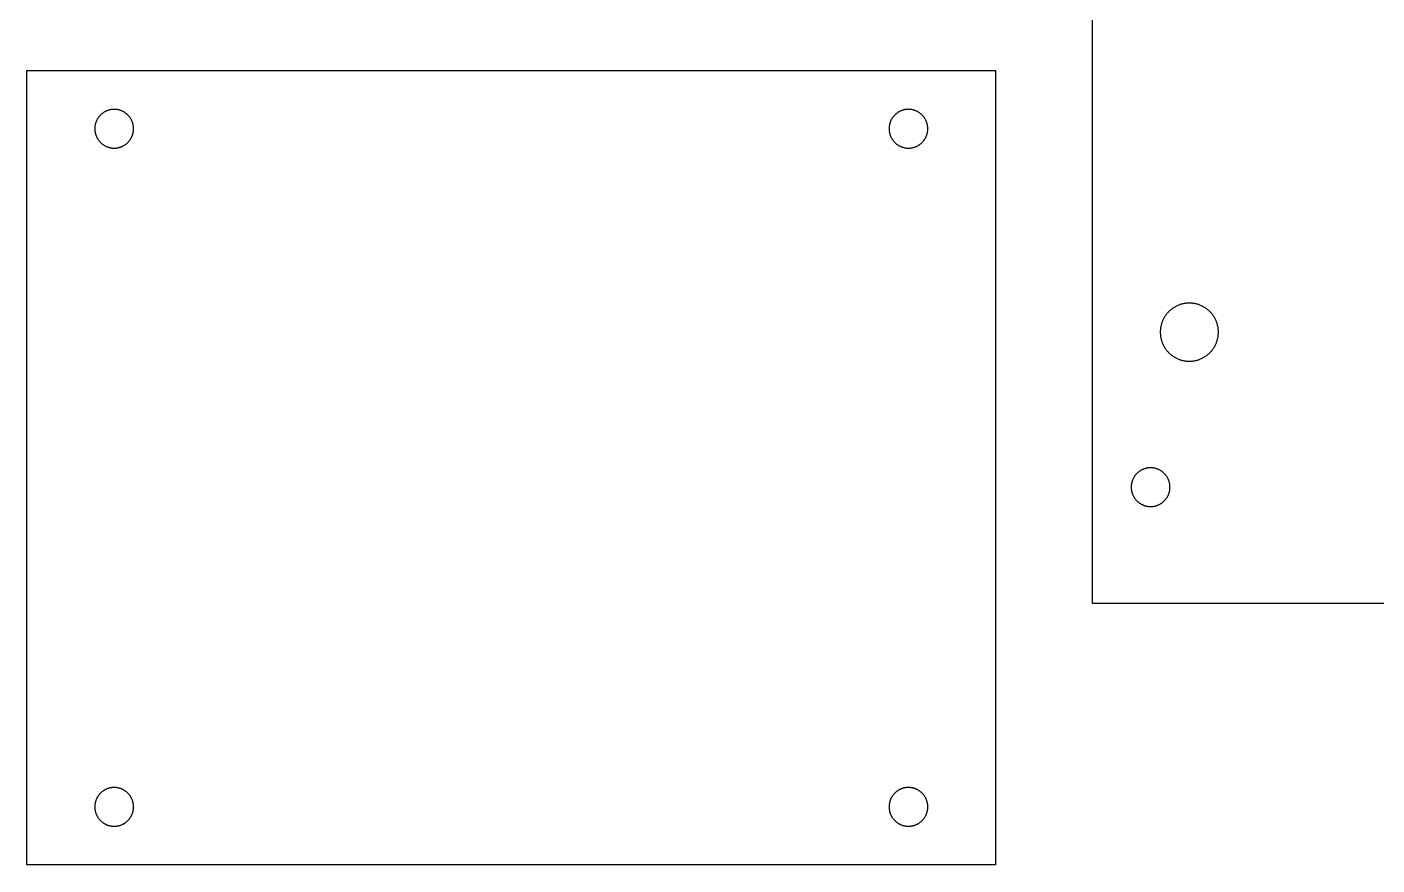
# Model space of a CAD drawing. Header units: millimetres. Extents: x -204 to 87, y -44 to 247.
# Drawn here: x -203 to -63.6, y -44 to 42.5 of the extents above; entities that cross this region are included whole.
import ezdxf

# ---------------------------------------------------------------- set-up
doc = ezdxf.new("R2010")
doc.units = ezdxf.units.MM
doc.layers.add('For Laser Cutter', color=18, linetype='Continuous', true_color=0x000000)

msp = doc.modelspace()

# ---------------------------------------------------------------- linework, layer by layer
at = {"layer": 'For Laser Cutter'}
for points in [[(-11, 113), (-11, -17), (-93, -17), (-93, 113)], [(-103, -44), (-203, -44), (-203, 38), (-103, 38)], [(-192, 32), (-192, 32.04), (-192, 32.09), (-192, 32.13), (-192.01, 32.18), (-192.01, 32.23), (-192.02, 32.27), (-192.03, 32.32), (-192.03, 32.36), (-192.04, 32.41), (-192.05, 32.46), (-192.06, 32.5), (-192.08, 32.55), (-192.09, 32.6), (-192.11, 32.64), (-192.12, 32.69), (-192.14, 32.74), (-192.16, 32.78), (-192.18, 32.83), (-192.2, 32.87), (-192.22, 32.92), (-192.25, 32.96), (-192.27, 33.01), (-192.3, 33.05), (-192.33, 33.09), (-192.35, 33.14), (-192.38, 33.18), (-192.42, 33.22), (-192.45, 33.26), (-192.48, 33.3), (-192.51, 33.34), (-192.55, 33.38), (-192.59, 33.41), (-192.62, 33.45), (-192.66, 33.49), (-192.7, 33.52), (-192.74, 33.55), (-192.78, 33.58), (-192.82, 33.62), (-192.86, 33.65), (-192.91, 33.67), (-192.95, 33.7), (-192.99, 33.73), (-193.04, 33.75), (-193.08, 33.78), (-193.13, 33.8), (-193.17, 33.82), (-193.22, 33.84), (-193.26, 33.86), (-193.31, 33.88), (-193.36, 33.89), (-193.4, 33.91), (-193.45, 33.92), (-193.5, 33.94), (-193.54, 33.95), (-193.59, 33.96), (-193.64, 33.97), (-193.68, 33.97), (-193.73, 33.98), (-193.77, 33.99), (-193.82, 33.99), (-193.87, 34), (-193.91, 34), (-193.96, 34), (-194, 34), (-194.04, 34), (-194.09, 34), (-194.13, 34), (-194.18, 33.99), (-194.23, 33.99), (-194.27, 33.98), (-194.32, 33.97), (-194.36, 33.97), (-194.41, 33.96), (-194.46, 33.95), (-194.5, 33.94), (-194.55, 33.92), (-194.6, 33.91), (-194.64, 33.89), (-194.69, 33.88), (-194.74, 33.86), (-194.78, 33.84), (-194.83, 33.82), (-194.87, 33.8), (-194.92, 33.78), (-194.96, 33.75), (-195.01, 33.73), (-195.05, 33.7), (-195.09, 33.67), (-195.14, 33.65), (-195.18, 33.62), (-195.22, 33.58), (-195.26, 33.55), (-195.3, 33.52), (-195.34, 33.49), (-195.38, 33.45), (-195.41, 33.41), (-195.45, 33.38), (-195.49, 33.34), (-195.52, 33.3), (-195.55, 33.26), (-195.58, 33.22), (-195.62, 33.18), (-195.65, 33.14), (-195.67, 33.09), (-195.7, 33.05), (-195.73, 33.01), (-195.75, 32.96), (-195.78, 32.92), (-195.8, 32.87), (-195.82, 32.83), (-195.84, 32.78), (-195.86, 32.74), (-195.88, 32.69), (-195.89, 32.64), (-195.91, 32.6), (-195.92, 32.55), (-195.94, 32.5), (-195.95, 32.46), (-195.96, 32.41), (-195.97, 32.36), (-195.97, 32.32), (-195.98, 32.27), (-195.99, 32.23), (-195.99, 32.18), (-196, 32.13), (-196, 32.09), (-196, 32.04), (-196, 32), (-196, 31.96), (-196, 31.91), (-196, 31.87), (-195.99, 31.82), (-195.99, 31.77), (-195.98, 31.73), (-195.97, 31.68), (-195.97, 31.64), (-195.96, 31.59), (-195.95, 31.54), (-195.94, 31.5), (-195.92, 31.45), (-195.91, 31.4), (-195.89, 31.36), (-195.88, 31.31), (-195.86, 31.26), (-195.84, 31.22), (-195.82, 31.17), (-195.8, 31.13), (-195.78, 31.08), (-195.75, 31.04), (-195.73, 30.99), (-195.7, 30.95), (-195.67, 30.91), (-195.65, 30.86), (-195.62, 30.82), (-195.58, 30.78), (-195.55, 30.74), (-195.52, 30.7), (-195.49, 30.66), (-195.45, 30.62), (-195.41, 30.59), (-195.38, 30.55), (-195.34, 30.51), (-195.3, 30.48), (-195.26, 30.45), (-195.22, 30.42), (-195.18, 30.38), (-195.14, 30.35), (-195.09, 30.33), (-195.05, 30.3), (-195.01, 30.27), (-194.96, 30.25), (-194.92, 30.22), (-194.87, 30.2), (-194.83, 30.18), (-194.78, 30.16), (-194.74, 30.14), (-194.69, 30.12), (-194.64, 30.11), (-194.6, 30.09), (-194.55, 30.08), (-194.5, 30.06), (-194.46, 30.05), (-194.41, 30.04), (-194.36, 30.03), (-194.32, 30.03), (-194.27, 30.02), (-194.23, 30.01), (-194.18, 30.01), (-194.13, 30), (-194.09, 30), (-194.04, 30), (-194, 30), (-193.96, 30), (-193.91, 30), (-193.87, 30), (-193.82, 30.01), (-193.77, 30.01), (-193.73, 30.02), (-193.68, 30.03), (-193.64, 30.03), (-193.59, 30.04), (-193.54, 30.05), (-193.5, 30.06), (-193.45, 30.08), (-193.4, 30.09), (-193.36, 30.11), (-193.31, 30.12), (-193.26, 30.14), (-193.22, 30.16), (-193.17, 30.18), (-193.13, 30.2), (-193.08, 30.22), (-193.04, 30.25), (-192.99, 30.27), (-192.95, 30.3), (-192.91, 30.33), (-192.86, 30.35), (-192.82, 30.38), (-192.78, 30.42), (-192.74, 30.45), (-192.7, 30.48), (-192.66, 30.51), (-192.62, 30.55), (-192.59, 30.59), (-192.55, 30.62), (-192.51, 30.66), (-192.48, 30.7), (-192.45, 30.74), (-192.42, 30.78), (-192.38, 30.82), (-192.35, 30.86), (-192.33, 30.91), (-192.3, 30.95), (-192.27, 30.99), (-192.25, 31.04), (-192.22, 31.08), (-192.2, 31.13), (-192.18, 31.17), (-192.16, 31.22), (-192.14, 31.26), (-192.12, 31.31), (-192.11, 31.36), (-192.09, 31.4), (-192.08, 31.45), (-192.06, 31.5), (-192.05, 31.54), (-192.04, 31.59), (-192.03, 31.64), (-192.03, 31.68), (-192.02, 31.73), (-192.01, 31.77), (-192.01, 31.82), (-192, 31.87), (-192, 31.91), (-192, 31.96)], [(-114, 32), (-114, 31.96), (-114, 31.91), (-114, 31.87), (-113.99, 31.82), (-113.99, 31.77), (-113.98, 31.73), (-113.97, 31.68), (-113.97, 31.64), (-113.96, 31.59), (-113.95, 31.54), (-113.94, 31.5), (-113.92, 31.45), (-113.91, 31.4), (-113.89, 31.36), (-113.88, 31.31), (-113.86, 31.26), (-113.84, 31.22), (-113.82, 31.17), (-113.8, 31.13), (-113.78, 31.08), (-113.75, 31.04), (-113.73, 30.99), (-113.7, 30.95), (-113.67, 30.91), (-113.65, 30.86), (-113.62, 30.82), (-113.58, 30.78), (-113.55, 30.74), (-113.52, 30.7), (-113.49, 30.66), (-113.45, 30.62), (-113.41, 30.59), (-113.38, 30.55), (-113.34, 30.51), (-113.3, 30.48), (-113.26, 30.45), (-113.22, 30.42), (-113.18, 30.38), (-113.14, 30.35), (-113.09, 30.33), (-113.05, 30.3), (-113.01, 30.27), (-112.96, 30.25), (-112.92, 30.22), (-112.87, 30.2), (-112.83, 30.18), (-112.78, 30.16), (-112.74, 30.14), (-112.69, 30.12), (-112.64, 30.11), (-112.6, 30.09), (-112.55, 30.08), (-112.5, 30.06), (-112.46, 30.05), (-112.41, 30.04), (-112.36, 30.03), (-112.32, 30.03), (-112.27, 30.02), (-112.23, 30.01), (-112.18, 30.01), (-112.13, 30), (-112.09, 30), (-112.04, 30), (-112, 30), (-111.96, 30), (-111.91, 30), (-111.87, 30), (-111.82, 30.01), (-111.77, 30.01), (-111.73, 30.02), (-111.68, 30.03), (-111.64, 30.03), (-111.59, 30.04), (-111.54, 30.05), (-111.5, 30.06), (-111.45, 30.08), (-111.4, 30.09), (-111.36, 30.11), (-111.31, 30.12), (-111.26, 30.14), (-111.22, 30.16), (-111.17, 30.18), (-111.13, 30.2), (-111.08, 30.22), (-111.04, 30.25), (-110.99, 30.27), (-110.95, 30.3), (-110.91, 30.33), (-110.86, 30.35), (-110.82, 30.38), (-110.78, 30.42), (-110.74, 30.45), (-110.7, 30.48), (-110.66, 30.51), (-110.62, 30.55), (-110.59, 30.59), (-110.55, 30.62), (-110.51, 30.66), (-110.48, 30.7), (-110.45, 30.74), (-110.42, 30.78), (-110.38, 30.82), (-110.35, 30.86), (-110.33, 30.91), (-110.3, 30.95), (-110.27, 30.99), (-110.25, 31.04), (-110.22, 31.08), (-110.2, 31.13), (-110.18, 31.17), (-110.16, 31.22), (-110.14, 31.26), (-110.12, 31.31), (-110.11, 31.36), (-110.09, 31.4), (-110.08, 31.45), (-110.06, 31.5), (-110.05, 31.54), (-110.04, 31.59), (-110.03, 31.64), (-110.03, 31.68), (-110.02, 31.73), (-110.01, 31.77), (-110.01, 31.82), (-110, 31.87), (-110, 31.91), (-110, 31.96), (-110, 32), (-110, 32.04), (-110, 32.09), (-110, 32.13), (-110.01, 32.18), (-110.01, 32.23), (-110.02, 32.27), (-110.03, 32.32), (-110.03, 32.36), (-110.04, 32.41), (-110.05, 32.46), (-110.06, 32.5), (-110.08, 32.55), (-110.09, 32.6), (-110.11, 32.64), (-110.12, 32.69), (-110.14, 32.74), (-110.16, 32.78), (-110.18, 32.83), (-110.2, 32.87), (-110.22, 32.92), (-110.25, 32.96), (-110.27, 33.01), (-110.3, 33.05), (-110.33, 33.09), (-110.35, 33.14), (-110.38, 33.18), (-110.42, 33.22), (-110.45, 33.26), (-110.48, 33.3), (-110.51, 33.34), (-110.55, 33.38), (-110.59, 33.41), (-110.62, 33.45), (-110.66, 33.49), (-110.7, 33.52), (-110.74, 33.55), (-110.78, 33.58), (-110.82, 33.62), (-110.86, 33.65), (-110.91, 33.67), (-110.95, 33.7), (-110.99, 33.73), (-111.04, 33.75), (-111.08, 33.78), (-111.13, 33.8), (-111.17, 33.82), (-111.22, 33.84), (-111.26, 33.86), (-111.31, 33.88), (-111.36, 33.89), (-111.4, 33.91), (-111.45, 33.92), (-111.5, 33.94), (-111.54, 33.95), (-111.59, 33.96), (-111.64, 33.97), (-111.68, 33.97), (-111.73, 33.98), (-111.77, 33.99), (-111.82, 33.99), (-111.87, 34), (-111.91, 34), (-111.96, 34), (-112, 34), (-112.04, 34), (-112.09, 34), (-112.13, 34), (-112.18, 33.99), (-112.23, 33.99), (-112.27, 33.98), (-112.32, 33.97), (-112.36, 33.97), (-112.41, 33.96), (-112.46, 33.95), (-112.5, 33.94), (-112.55, 33.92), (-112.6, 33.91), (-112.64, 33.89), (-112.69, 33.88), (-112.74, 33.86), (-112.78, 33.84), (-112.83, 33.82), (-112.87, 33.8), (-112.92, 33.78), (-112.96, 33.75), (-113.01, 33.73), (-113.05, 33.7), (-113.09, 33.67), (-113.14, 33.65), (-113.18, 33.62), (-113.22, 33.58), (-113.26, 33.55), (-113.3, 33.52), (-113.34, 33.49), (-113.38, 33.45), (-113.41, 33.41), (-113.45, 33.38), (-113.49, 33.34), (-113.52, 33.3), (-113.55, 33.26), (-113.58, 33.22), (-113.62, 33.18), (-113.65, 33.14), (-113.67, 33.09), (-113.7, 33.05), (-113.73, 33.01), (-113.75, 32.96), (-113.78, 32.92), (-113.8, 32.87), (-113.82, 32.83), (-113.84, 32.78), (-113.86, 32.74), (-113.88, 32.69), (-113.89, 32.64), (-113.91, 32.6), (-113.92, 32.55), (-113.94, 32.5), (-113.95, 32.46), (-113.96, 32.41), (-113.97, 32.36), (-113.97, 32.32), (-113.98, 32.27), (-113.99, 32.23), (-113.99, 32.18), (-114, 32.13), (-114, 32.09), (-114, 32.04)], [(-86, 11), (-86, 10.93), (-86, 10.87), (-85.99, 10.8), (-85.99, 10.73), (-85.98, 10.66), (-85.97, 10.59), (-85.96, 10.52), (-85.95, 10.45), (-85.94, 10.38), (-85.92, 10.31), (-85.9, 10.24), (-85.88, 10.17), (-85.86, 10.1), (-85.84, 10.03), (-85.82, 9.97), (-85.79, 9.9), (-85.76, 9.83), (-85.73, 9.76), (-85.7, 9.69), (-85.66, 9.62), (-85.63, 9.56), (-85.59, 9.49), (-85.55, 9.42), (-85.51, 9.36), (-85.47, 9.29), (-85.42, 9.23), (-85.38, 9.17), (-85.33, 9.11), (-85.28, 9.05), (-85.23, 8.99), (-85.18, 8.93), (-85.12, 8.88), (-85.07, 8.82), (-85.01, 8.77), (-84.95, 8.72), (-84.89, 8.67), (-84.83, 8.62), (-84.77, 8.58), (-84.71, 8.53), (-84.64, 8.49), (-84.58, 8.45), (-84.51, 8.41), (-84.44, 8.37), (-84.38, 8.34), (-84.31, 8.3), (-84.24, 8.27), (-84.17, 8.24), (-84.1, 8.21), (-84.03, 8.18), (-83.97, 8.16), (-83.9, 8.14), (-83.83, 8.12), (-83.76, 8.1), (-83.69, 8.08), (-83.62, 8.06), (-83.55, 8.05), (-83.48, 8.04), (-83.41, 8.03), (-83.34, 8.02), (-83.27, 8.01), (-83.2, 8.01), (-83.13, 8), (-83.07, 8), (-83, 8), (-82.93, 8), (-82.87, 8), (-82.8, 8.01), (-82.73, 8.01), (-82.66, 8.02), (-82.59, 8.03), (-82.52, 8.04), (-82.45, 8.05), (-82.38, 8.06), (-82.31, 8.08), (-82.24, 8.1), (-82.17, 8.12), (-82.1, 8.14), (-82.03, 8.16), (-81.97, 8.18), (-81.9, 8.21), (-81.83, 8.24), (-81.76, 8.27), (-81.69, 8.3), (-81.62, 8.34), (-81.56, 8.37), (-81.49, 8.41), (-81.42, 8.45), (-81.36, 8.49), (-81.29, 8.53), (-81.23, 8.58), (-81.17, 8.62), (-81.11, 8.67), (-81.05, 8.72), (-80.99, 8.77), (-80.93, 8.82), (-80.88, 8.88), (-80.82, 8.93), (-80.77, 8.99), (-80.72, 9.05), (-80.67, 9.11), (-80.62, 9.17), (-80.58, 9.23), (-80.53, 9.29), (-80.49, 9.36), (-80.45, 9.42), (-80.41, 9.49), (-80.37, 9.56), (-80.34, 9.62), (-80.3, 9.69), (-80.27, 9.76), (-80.24, 9.83), (-80.21, 9.9), (-80.18, 9.97), (-80.16, 10.03), (-80.14, 10.1), (-80.12, 10.17), (-80.1, 10.24), (-80.08, 10.31), (-80.06, 10.38), (-80.05, 10.45), (-80.04, 10.52), (-80.03, 10.59), (-80.02, 10.66), (-80.01, 10.73), (-80.01, 10.8), (-80, 10.87), (-80, 10.93), (-80, 11), (-80, 11.07), (-80, 11.13), (-80.01, 11.2), (-80.01, 11.27), (-80.02, 11.34), (-80.03, 11.41), (-80.04, 11.48), (-80.05, 11.55), (-80.06, 11.62), (-80.08, 11.69), (-80.1, 11.76), (-80.12, 11.83), (-80.14, 11.9), (-80.16, 11.97), (-80.18, 12.03), (-80.21, 12.1), (-80.24, 12.17), (-80.27, 12.24), (-80.3, 12.31), (-80.34, 12.38), (-80.37, 12.44), (-80.41, 12.51), (-80.45, 12.58), (-80.49, 12.64), (-80.53, 12.71), (-80.58, 12.77), (-80.62, 12.83), (-80.67, 12.89), (-80.72, 12.95), (-80.77, 13.01), (-80.82, 13.07), (-80.88, 13.12), (-80.93, 13.18), (-80.99, 13.23), (-81.05, 13.28), (-81.11, 13.33), (-81.17, 13.38), (-81.23, 13.42), (-81.29, 13.47), (-81.36, 13.51), (-81.42, 13.55), (-81.49, 13.59), (-81.56, 13.63), (-81.62, 13.66), (-81.69, 13.7), (-81.76, 13.73), (-81.83, 13.76), (-81.9, 13.79), (-81.97, 13.82), (-82.03, 13.84), (-82.1, 13.86), (-82.17, 13.88), (-82.24, 13.9), (-82.31, 13.92), (-82.38, 13.94), (-82.45, 13.95), (-82.52, 13.96), (-82.59, 13.97), (-82.66, 13.98), (-82.73, 13.99), (-82.8, 13.99), (-82.87, 14), (-82.93, 14), (-83, 14), (-83.07, 14), (-83.13, 14), (-83.2, 13.99), (-83.27, 13.99), (-83.34, 13.98), (-83.41, 13.97), (-83.48, 13.96), (-83.55, 13.95), (-83.62, 13.94), (-83.69, 13.92), (-83.76, 13.9), (-83.83, 13.88), (-83.9, 13.86), (-83.97, 13.84), (-84.03, 13.82), (-84.1, 13.79), (-84.17, 13.76), (-84.24, 13.73), (-84.31, 13.7), (-84.38, 13.66), (-84.44, 13.63), (-84.51, 13.59), (-84.58, 13.55), (-84.64, 13.51), (-84.71, 13.47), (-84.77, 13.42), (-84.83, 13.38), (-84.89, 13.33), (-84.95, 13.28), (-85.01, 13.23), (-85.07, 13.18), (-85.12, 13.12), (-85.18, 13.07), (-85.23, 13.01), (-85.28, 12.95), (-85.33, 12.89), (-85.38, 12.83), (-85.42, 12.77), (-85.47, 12.71), (-85.51, 12.64), (-85.55, 12.58), (-85.59, 12.51), (-85.63, 12.44), (-85.66, 12.38), (-85.7, 12.31), (-85.73, 12.24), (-85.76, 12.17), (-85.79, 12.1), (-85.82, 12.03), (-85.84, 11.97), (-85.86, 11.9), (-85.88, 11.83), (-85.9, 11.76), (-85.92, 11.69), (-85.94, 11.62), (-85.95, 11.55), (-85.96, 11.48), (-85.97, 11.41), (-85.98, 11.34), (-85.99, 11.27), (-85.99, 11.2), (-86, 11.13), (-86, 11.07)], [(-85, -5), (-85, -4.96), (-85, -4.91), (-85, -4.87), (-85.01, -4.82), (-85.01, -4.77), (-85.02, -4.73), (-85.03, -4.68), (-85.03, -4.64), (-85.04, -4.59), (-85.05, -4.54), (-85.06, -4.5), (-85.08, -4.45), (-85.09, -4.4), (-85.11, -4.36), (-85.12, -4.31), (-85.14, -4.26), (-85.16, -4.22), (-85.18, -4.17), (-85.2, -4.13), (-85.22, -4.08), (-85.25, -4.04), (-85.27, -3.99), (-85.3, -3.95), (-85.33, -3.91), (-85.35, -3.86), (-85.38, -3.82), (-85.42, -3.78), (-85.45, -3.74), (-85.48, -3.7), (-85.51, -3.66), (-85.55, -3.62), (-85.59, -3.59), (-85.62, -3.55), (-85.66, -3.51), (-85.7, -3.48), (-85.74, -3.45), (-85.78, -3.42), (-85.82, -3.38), (-85.86, -3.35), (-85.91, -3.33), (-85.95, -3.3), (-85.99, -3.27), (-86.04, -3.25), (-86.08, -3.22), (-86.13, -3.2), (-86.17, -3.18), (-86.22, -3.16), (-86.26, -3.14), (-86.31, -3.12), (-86.36, -3.11), (-86.4, -3.09), (-86.45, -3.08), (-86.5, -3.06), (-86.54, -3.05), (-86.59, -3.04), (-86.64, -3.03), (-86.68, -3.03), (-86.73, -3.02), (-86.77, -3.01), (-86.82, -3.01), (-86.87, -3), (-86.91, -3), (-86.96, -3), (-87, -3), (-87.04, -3), (-87.09, -3), (-87.13, -3), (-87.18, -3.01), (-87.23, -3.01), (-87.27, -3.02), (-87.32, -3.03), (-87.36, -3.03), (-87.41, -3.04), (-87.46, -3.05), (-87.5, -3.06), (-87.55, -3.08), (-87.6, -3.09), (-87.64, -3.11), (-87.69, -3.12), (-87.74, -3.14), (-87.78, -3.16), (-87.83, -3.18), (-87.87, -3.2), (-87.92, -3.22), (-87.96, -3.25), (-88.01, -3.27), (-88.05, -3.3), (-88.09, -3.33), (-88.14, -3.35), (-88.18, -3.38), (-88.22, -3.42), (-88.26, -3.45), (-88.3, -3.48), (-88.34, -3.51), (-88.38, -3.55), (-88.41, -3.59), (-88.45, -3.62), (-88.49, -3.66), (-88.52, -3.7), (-88.55, -3.74), (-88.58, -3.78), (-88.62, -3.82), (-88.65, -3.86), (-88.67, -3.91), (-88.7, -3.95), (-88.73, -3.99), (-88.75, -4.04), (-88.78, -4.08), (-88.8, -4.13), (-88.82, -4.17), (-88.84, -4.22), (-88.86, -4.26), (-88.88, -4.31), (-88.89, -4.36), (-88.91, -4.4), (-88.92, -4.45), (-88.94, -4.5), (-88.95, -4.54), (-88.96, -4.59), (-88.97, -4.64), (-88.97, -4.68), (-88.98, -4.73), (-88.99, -4.77), (-88.99, -4.82), (-89, -4.87), (-89, -4.91), (-89, -4.96), (-89, -5), (-89, -5.04), (-89, -5.09), (-89, -5.13), (-88.99, -5.18), (-88.99, -5.23), (-88.98, -5.27), (-88.97, -5.32), (-88.97, -5.36), (-88.96, -5.41), (-88.95, -5.46), (-88.94, -5.5), (-88.92, -5.55), (-88.91, -5.6), (-88.89, -5.64), (-88.88, -5.69), (-88.86, -5.74), (-88.84, -5.78), (-88.82, -5.83), (-88.8, -5.87), (-88.78, -5.92), (-88.75, -5.96), (-88.73, -6.01), (-88.7, -6.05), (-88.67, -6.09), (-88.65, -6.14), (-88.62, -6.18), (-88.58, -6.22), (-88.55, -6.26), (-88.52, -6.3), (-88.49, -6.34), (-88.45, -6.38), (-88.41, -6.41), (-88.38, -6.45), (-88.34, -6.49), (-88.3, -6.52), (-88.26, -6.55), (-88.22, -6.58), (-88.18, -6.62), (-88.14, -6.65), (-88.09, -6.67), (-88.05, -6.7), (-88.01, -6.73), (-87.96, -6.75), (-87.92, -6.78), (-87.87, -6.8), (-87.83, -6.82), (-87.78, -6.84), (-87.74, -6.86), (-87.69, -6.88), (-87.64, -6.89), (-87.6, -6.91), (-87.55, -6.92), (-87.5, -6.94), (-87.46, -6.95), (-87.41, -6.96), (-87.36, -6.97), (-87.32, -6.97), (-87.27, -6.98), (-87.23, -6.99), (-87.18, -6.99), (-87.13, -7), (-87.09, -7), (-87.04, -7), (-87, -7), (-86.96, -7), (-86.91, -7), (-86.87, -7), (-86.82, -6.99), (-86.77, -6.99), (-86.73, -6.98), (-86.68, -6.97), (-86.64, -6.97), (-86.59, -6.96), (-86.54, -6.95), (-86.5, -6.94), (-86.45, -6.92), (-86.4, -6.91), (-86.36, -6.89), (-86.31, -6.88), (-86.26, -6.86), (-86.22, -6.84), (-86.17, -6.82), (-86.13, -6.8), (-86.08, -6.78), (-86.04, -6.75), (-85.99, -6.73), (-85.95, -6.7), (-85.91, -6.67), (-85.86, -6.65), (-85.82, -6.62), (-85.78, -6.58), (-85.74, -6.55), (-85.7, -6.52), (-85.66, -6.49), (-85.62, -6.45), (-85.59, -6.41), (-85.55, -6.38), (-85.51, -6.34), (-85.48, -6.3), (-85.45, -6.26), (-85.42, -6.22), (-85.38, -6.18), (-85.35, -6.14), (-85.33, -6.09), (-85.3, -6.05), (-85.27, -6.01), (-85.25, -5.96), (-85.22, -5.92), (-85.2, -5.87), (-85.18, -5.83), (-85.16, -5.78), (-85.14, -5.74), (-85.12, -5.69), (-85.11, -5.64), (-85.09, -5.6), (-85.08, -5.55), (-85.06, -5.5), (-85.05, -5.46), (-85.04, -5.41), (-85.03, -5.36), (-85.03, -5.32), (-85.02, -5.27), (-85.01, -5.23), (-85.01, -5.18), (-85, -5.13), (-85, -5.09), (-85, -5.04)], [(-192, -38), (-192, -37.96), (-192, -37.91), (-192, -37.87), (-192.01, -37.82), (-192.01, -37.77), (-192.02, -37.73), (-192.03, -37.68), (-192.03, -37.64), (-192.04, -37.59), (-192.05, -37.54), (-192.06, -37.5), (-192.08, -37.45), (-192.09, -37.4), (-192.11, -37.36), (-192.12, -37.31), (-192.14, -37.26), (-192.16, -37.22), (-192.18, -37.17), (-192.2, -37.13), (-192.22, -37.08), (-192.25, -37.04), (-192.27, -36.99), (-192.3, -36.95), (-192.33, -36.91), (-192.35, -36.86), (-192.38, -36.82), (-192.42, -36.78), (-192.45, -36.74), (-192.48, -36.7), (-192.51, -36.66), (-192.55, -36.62), (-192.59, -36.59), (-192.62, -36.55), (-192.66, -36.51), (-192.7, -36.48), (-192.74, -36.45), (-192.78, -36.42), (-192.82, -36.38), (-192.86, -36.35), (-192.91, -36.33), (-192.95, -36.3), (-192.99, -36.27), (-193.04, -36.25), (-193.08, -36.22), (-193.13, -36.2), (-193.17, -36.18), (-193.22, -36.16), (-193.26, -36.14), (-193.31, -36.12), (-193.36, -36.11), (-193.4, -36.09), (-193.45, -36.08), (-193.5, -36.06), (-193.54, -36.05), (-193.59, -36.04), (-193.64, -36.03), (-193.68, -36.03), (-193.73, -36.02), (-193.77, -36.01), (-193.82, -36.01), (-193.87, -36), (-193.91, -36), (-193.96, -36), (-194, -36), (-194.04, -36), (-194.09, -36), (-194.13, -36), (-194.18, -36.01), (-194.23, -36.01), (-194.27, -36.02), (-194.32, -36.03), (-194.36, -36.03), (-194.41, -36.04), (-194.46, -36.05), (-194.5, -36.06), (-194.55, -36.08), (-194.6, -36.09), (-194.64, -36.11), (-194.69, -36.12), (-194.74, -36.14), (-194.78, -36.16), (-194.83, -36.18), (-194.87, -36.2), (-194.92, -36.22), (-194.96, -36.25), (-195.01, -36.27), (-195.05, -36.3), (-195.09, -36.33), (-195.14, -36.35), (-195.18, -36.38), (-195.22, -36.42), (-195.26, -36.45), (-195.3, -36.48), (-195.34, -36.51), (-195.38, -36.55), (-195.41, -36.59), (-195.45, -36.62), (-195.49, -36.66), (-195.52, -36.7), (-195.55, -36.74), (-195.58, -36.78), (-195.62, -36.82), (-195.65, -36.86), (-195.67, -36.91), (-195.7, -36.95), (-195.73, -36.99), (-195.75, -37.04), (-195.78, -37.08), (-195.8, -37.13), (-195.82, -37.17), (-195.84, -37.22), (-195.86, -37.26), (-195.88, -37.31), (-195.89, -37.36), (-195.91, -37.4), (-195.92, -37.45), (-195.94, -37.5), (-195.95, -37.54), (-195.96, -37.59), (-195.97, -37.64), (-195.97, -37.68), (-195.98, -37.73), (-195.99, -37.77), (-195.99, -37.82), (-196, -37.87), (-196, -37.91), (-196, -37.96), (-196, -38), (-196, -38.04), (-196, -38.09), (-196, -38.13), (-195.99, -38.18), (-195.99, -38.23), (-195.98, -38.27), (-195.97, -38.32), (-195.97, -38.36), (-195.96, -38.41), (-195.95, -38.46), (-195.94, -38.5), (-195.92, -38.55), (-195.91, -38.6), (-195.89, -38.64), (-195.88, -38.69), (-195.86, -38.74), (-195.84, -38.78), (-195.82, -38.83), (-195.8, -38.87), (-195.78, -38.92), (-195.75, -38.96), (-195.73, -39.01), (-195.7, -39.05), (-195.67, -39.09), (-195.65, -39.14), (-195.62, -39.18), (-195.58, -39.22), (-195.55, -39.26), (-195.52, -39.3), (-195.49, -39.34), (-195.45, -39.38), (-195.41, -39.41), (-195.38, -39.45), (-195.34, -39.49), (-195.3, -39.52), (-195.26, -39.55), (-195.22, -39.58), (-195.18, -39.62), (-195.14, -39.65), (-195.09, -39.67), (-195.05, -39.7), (-195.01, -39.73), (-194.96, -39.75), (-194.92, -39.78), (-194.87, -39.8), (-194.83, -39.82), (-194.78, -39.84), (-194.74, -39.86), (-194.69, -39.88), (-194.64, -39.89), (-194.6, -39.91), (-194.55, -39.92), (-194.5, -39.94), (-194.46, -39.95), (-194.41, -39.96), (-194.36, -39.97), (-194.32, -39.97), (-194.27, -39.98), (-194.23, -39.99), (-194.18, -39.99), (-194.13, -40), (-194.09, -40), (-194.04, -40), (-194, -40), (-193.96, -40), (-193.91, -40), (-193.87, -40), (-193.82, -39.99), (-193.77, -39.99), (-193.73, -39.98), (-193.68, -39.97), (-193.64, -39.97), (-193.59, -39.96), (-193.54, -39.95), (-193.5, -39.94), (-193.45, -39.92), (-193.4, -39.91), (-193.36, -39.89), (-193.31, -39.88), (-193.26, -39.86), (-193.22, -39.84), (-193.17, -39.82), (-193.13, -39.8), (-193.08, -39.78), (-193.04, -39.75), (-192.99, -39.73), (-192.95, -39.7), (-192.91, -39.67), (-192.86, -39.65), (-192.82, -39.62), (-192.78, -39.58), (-192.74, -39.55), (-192.7, -39.52), (-192.66, -39.49), (-192.62, -39.45), (-192.59, -39.41), (-192.55, -39.38), (-192.51, -39.34), (-192.48, -39.3), (-192.45, -39.26), (-192.42, -39.22), (-192.38, -39.18), (-192.35, -39.14), (-192.33, -39.09), (-192.3, -39.05), (-192.27, -39.01), (-192.25, -38.96), (-192.22, -38.92), (-192.2, -38.87), (-192.18, -38.83), (-192.16, -38.78), (-192.14, -38.74), (-192.12, -38.69), (-192.11, -38.64), (-192.09, -38.6), (-192.08, -38.55), (-192.06, -38.5), (-192.05, -38.46), (-192.04, -38.41), (-192.03, -38.36), (-192.03, -38.32), (-192.02, -38.27), (-192.01, -38.23), (-192.01, -38.18), (-192, -38.13), (-192, -38.09), (-192, -38.04)], [(-114, -38), (-114, -38.04), (-114, -38.09), (-114, -38.13), (-113.99, -38.18), (-113.99, -38.23), (-113.98, -38.27), (-113.97, -38.32), (-113.97, -38.36), (-113.96, -38.41), (-113.95, -38.46), (-113.94, -38.5), (-113.92, -38.55), (-113.91, -38.6), (-113.89, -38.64), (-113.88, -38.69), (-113.86, -38.74), (-113.84, -38.78), (-113.82, -38.83), (-113.8, -38.87), (-113.78, -38.92), (-113.75, -38.96), (-113.73, -39.01), (-113.7, -39.05), (-113.67, -39.09), (-113.65, -39.14), (-113.62, -39.18), (-113.58, -39.22), (-113.55, -39.26), (-113.52, -39.3), (-113.49, -39.34), (-113.45, -39.38), (-113.41, -39.41), (-113.38, -39.45), (-113.34, -39.49), (-113.3, -39.52), (-113.26, -39.55), (-113.22, -39.58), (-113.18, -39.62), (-113.14, -39.65), (-113.09, -39.67), (-113.05, -39.7), (-113.01, -39.73), (-112.96, -39.75), (-112.92, -39.78), (-112.87, -39.8), (-112.83, -39.82), (-112.78, -39.84), (-112.74, -39.86), (-112.69, -39.88), (-112.64, -39.89), (-112.6, -39.91), (-112.55, -39.92), (-112.5, -39.94), (-112.46, -39.95), (-112.41, -39.96), (-112.36, -39.97), (-112.32, -39.97), (-112.27, -39.98), (-112.23, -39.99), (-112.18, -39.99), (-112.13, -40), (-112.09, -40), (-112.04, -40), (-112, -40), (-111.96, -40), (-111.91, -40), (-111.87, -40), (-111.82, -39.99), (-111.77, -39.99), (-111.73, -39.98), (-111.68, -39.97), (-111.64, -39.97), (-111.59, -39.96), (-111.54, -39.95), (-111.5, -39.94), (-111.45, -39.92), (-111.4, -39.91), (-111.36, -39.89), (-111.31, -39.88), (-111.26, -39.86), (-111.22, -39.84), (-111.17, -39.82), (-111.13, -39.8), (-111.08, -39.78), (-111.04, -39.75), (-110.99, -39.73), (-110.95, -39.7), (-110.91, -39.67), (-110.86, -39.65), (-110.82, -39.62), (-110.78, -39.58), (-110.74, -39.55), (-110.7, -39.52), (-110.66, -39.49), (-110.62, -39.45), (-110.59, -39.41), (-110.55, -39.38), (-110.51, -39.34), (-110.48, -39.3), (-110.45, -39.26), (-110.42, -39.22), (-110.38, -39.18), (-110.35, -39.14), (-110.33, -39.09), (-110.3, -39.05), (-110.27, -39.01), (-110.25, -38.96), (-110.22, -38.92), (-110.2, -38.87), (-110.18, -38.83), (-110.16, -38.78), (-110.14, -38.74), (-110.12, -38.69), (-110.11, -38.64), (-110.09, -38.6), (-110.08, -38.55), (-110.06, -38.5), (-110.05, -38.46), (-110.04, -38.41), (-110.03, -38.36), (-110.03, -38.32), (-110.02, -38.27), (-110.01, -38.23), (-110.01, -38.18), (-110, -38.13), (-110, -38.09), (-110, -38.04), (-110, -38), (-110, -37.96), (-110, -37.91), (-110, -37.87), (-110.01, -37.82), (-110.01, -37.77), (-110.02, -37.73), (-110.03, -37.68), (-110.03, -37.64), (-110.04, -37.59), (-110.05, -37.54), (-110.06, -37.5), (-110.08, -37.45), (-110.09, -37.4), (-110.11, -37.36), (-110.12, -37.31), (-110.14, -37.26), (-110.16, -37.22), (-110.18, -37.17), (-110.2, -37.13), (-110.22, -37.08), (-110.25, -37.04), (-110.27, -36.99), (-110.3, -36.95), (-110.33, -36.91), (-110.35, -36.86), (-110.38, -36.82), (-110.42, -36.78), (-110.45, -36.74), (-110.48, -36.7), (-110.51, -36.66), (-110.55, -36.62), (-110.59, -36.59), (-110.62, -36.55), (-110.66, -36.51), (-110.7, -36.48), (-110.74, -36.45), (-110.78, -36.42), (-110.82, -36.38), (-110.86, -36.35), (-110.91, -36.33), (-110.95, -36.3), (-110.99, -36.27), (-111.04, -36.25), (-111.08, -36.22), (-111.13, -36.2), (-111.17, -36.18), (-111.22, -36.16), (-111.26, -36.14), (-111.31, -36.12), (-111.36, -36.11), (-111.4, -36.09), (-111.45, -36.08), (-111.5, -36.06), (-111.54, -36.05), (-111.59, -36.04), (-111.64, -36.03), (-111.68, -36.03), (-111.73, -36.02), (-111.77, -36.01), (-111.82, -36.01), (-111.87, -36), (-111.91, -36), (-111.96, -36), (-112, -36), (-112.04, -36), (-112.09, -36), (-112.13, -36), (-112.18, -36.01), (-112.23, -36.01), (-112.27, -36.02), (-112.32, -36.03), (-112.36, -36.03), (-112.41, -36.04), (-112.46, -36.05), (-112.5, -36.06), (-112.55, -36.08), (-112.6, -36.09), (-112.64, -36.11), (-112.69, -36.12), (-112.74, -36.14), (-112.78, -36.16), (-112.83, -36.18), (-112.87, -36.2), (-112.92, -36.22), (-112.96, -36.25), (-113.01, -36.27), (-113.05, -36.3), (-113.09, -36.33), (-113.14, -36.35), (-113.18, -36.38), (-113.22, -36.42), (-113.26, -36.45), (-113.3, -36.48), (-113.34, -36.51), (-113.38, -36.55), (-113.41, -36.59), (-113.45, -36.62), (-113.49, -36.66), (-113.52, -36.7), (-113.55, -36.74), (-113.58, -36.78), (-113.62, -36.82), (-113.65, -36.86), (-113.67, -36.91), (-113.7, -36.95), (-113.73, -36.99), (-113.75, -37.04), (-113.78, -37.08), (-113.8, -37.13), (-113.82, -37.17), (-113.84, -37.22), (-113.86, -37.26), (-113.88, -37.31), (-113.89, -37.36), (-113.91, -37.4), (-113.92, -37.45), (-113.94, -37.5), (-113.95, -37.54), (-113.96, -37.59), (-113.97, -37.64), (-113.97, -37.68), (-113.98, -37.73), (-113.99, -37.77), (-113.99, -37.82), (-114, -37.87), (-114, -37.91), (-114, -37.96)]]:
    msp.add_lwpolyline(points, close=True, dxfattribs=at)

doc.saveas('drawing.dxf')
